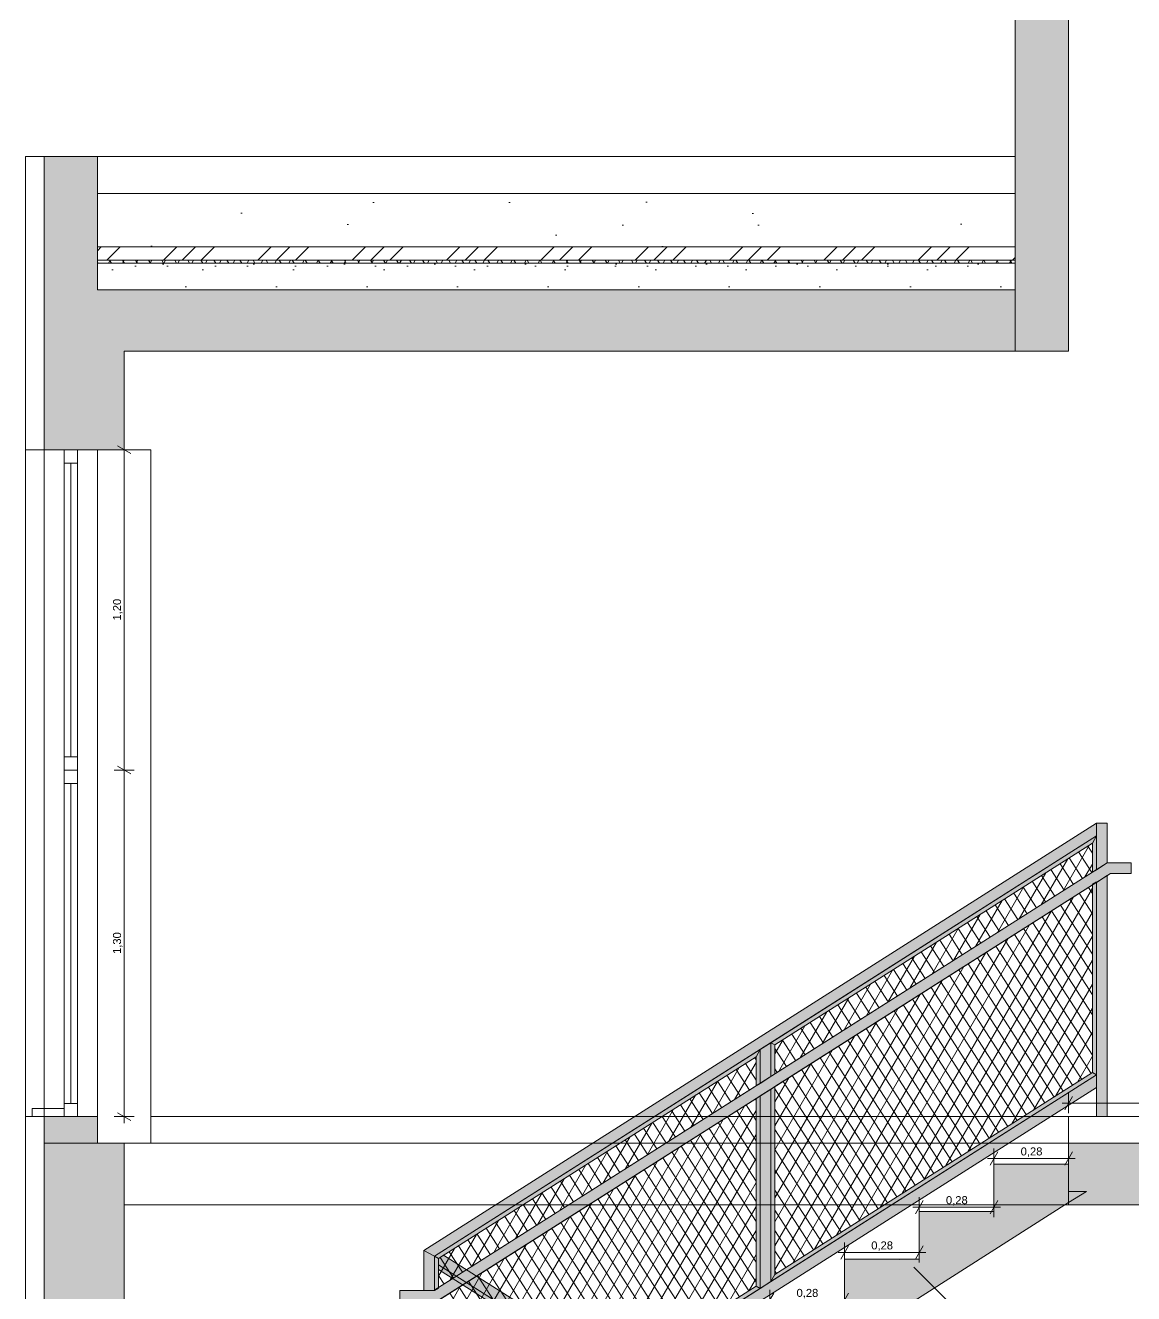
# Model space of a CAD drawing. Header units: metres. Extents: x 476297 to 476657, y 4620828 to 4621206.
# Drawn here: x 476590.615 to 476594.769, y 4621121.239 to 4621125.994 of the extents above; entities that cross this region are included whole.
import ezdxf

# ---------------------------------------------------------------- set-up
doc = ezdxf.new("R2010")
doc.units = ezdxf.units.M
doc.header["$MEASUREMENT"] = 0
for name, color, linetype in [('0_0 Architecture', 7, 'Continuous'), ('2D Drafting - General_Pen_No__250', 7, 'Continuous'), ('2D Drafting - General_Pen_No__250_Pen_No__7', 7, 'Continuous'), ('A-Area-G_Pen_No__7', 7, 'Continuous'), ('gegmebi_Pen_No__7', 7, 'Continuous'), ('gegmebi_Pen_No__7_Pen_No__7', 7, 'Continuous'), ('kar-panjara_Pen_No__7', 7, 'Continuous'), ('New2D Drafting - General', 7, 'Continuous'), ('New2D Drafting - General_Pen_No__250', 7, 'Continuous'), ('New2D Drafting - General_Pen_No__250_Pen_No__7', 7, 'Continuous'), ('New_________ _________ ___2', 7, 'Continuous'), ('NewDoors_Pen_No__7_Pen_No__7', 7, 'Continuous'), ('Newreg_nak', 7, 'Continuous'), ('zoma', 7, 'Continuous')]:
    doc.layers.add(name, color=color, linetype=linetype)
doc.styles.add('GENERATED_STYLE_2', font='arial.ttf')
doc.dimstyles.new('GENERATED_STYLE__3', dxfattribs={"dimtxt": 0.3, "dimasz": 0.152, "dimexe": 0.18, "dimexo": 0.003, "dimgap": 0.09, "dimtad": 1, "dimtih": 1, "dimtoh": 1, "dimzin": 0, "dimdsep": 46, "dimtxsty": 'GENERATED_STYLE_2', "dimblk": 'ARROWHEAD_2', "dimblk1": 'ARROWHEAD_2', "dimblk2": 'ARROWHEAD_2', "dimcen": 0.09, "dimclrd": 1, "dimclre": 1, "dimclrt": 1, "dimadec": 0, "dimazin": 0, "dimtfac": 1, "dimtdec": 4, "dimtmove": 0, "dimatfit": 3, "dimfxl": 1, "dimtolj": 1, "dimtzin": 0, "dimarcsym": 0})
doc.dimstyles.new('GENERATED_STYLE__5', dxfattribs={"dimtxt": 0.03, "dimasz": 0.038, "dimexe": 0.18, "dimexo": 0.003, "dimgap": 0.09, "dimtad": 1, "dimzin": 0, "dimdsep": 46, "dimtxsty": 'GENERATED_STYLE_2', "dimblk": 'ARROWHEAD_2', "dimblk1": 'ARROWHEAD_2', "dimblk2": 'ARROWHEAD_2', "dimcen": 0.09, "dimclrd": 142, "dimclre": 142, "dimclrt": 142, "dimadec": 0, "dimazin": 0, "dimtfac": 1, "dimtdec": 4, "dimtmove": 0, "dimatfit": 3, "dimfxl": 1, "dimtolj": 1, "dimtzin": 0, "dimarcsym": 0})
doc.dimstyles.new('GENERATED_STYLE__6', dxfattribs={"dimtxt": 0.03, "dimasz": 0.038, "dimexe": 0.18, "dimexo": 0.003, "dimgap": 0.09, "dimtad": 1, "dimtih": 1, "dimtoh": 1, "dimzin": 0, "dimdsep": 46, "dimtxsty": 'GENERATED_STYLE_2', "dimblk": 'ARROWHEAD_2', "dimblk1": 'ARROWHEAD_2', "dimblk2": 'ARROWHEAD_2', "dimcen": 0.09, "dimclrd": 142, "dimclre": 142, "dimclrt": 142, "dimadec": 0, "dimazin": 0, "dimtfac": 1, "dimtdec": 4, "dimtmove": 0, "dimatfit": 3, "dimfxl": 1, "dimtolj": 1, "dimtzin": 0, "dimarcsym": 0})
pattern_1 = [(60, (476844.52715, 4621385.791044), (-0.038971143, 0.0225), []), (122.833095, (476844.52715, 4621385.791044), (0.0368060797, 0.01875), [])]

# ---------------------------------------------------------------- blocks, each defined once
blk = doc.blocks.new('*D81', base_point=(476844.5271, 4621385.791))
at = {"layer": 'zoma', "color": 142, "linetype": 'Continuous', "lineweight": 0, "transparency": 16777216}
for p, q in [((476593.3809, 4621121.2153), (476593.4054, 4621121.2153)), ((476593.4198, 4621121.2403), (476593.3909, 4621121.1903)), ((476593.4054, 4621121.1778), (476593.4054, 4621121.2528)), ((476593.4054, 4621121.2153), (476593.6854, 4621121.2153)), ((476593.6709, 4621121.1903), (476593.6998, 4621121.2403)), ((476593.6854, 4621121.1778), (476593.6854, 4621121.2528)), ((476593.6854, 4621121.2153), (476593.7098, 4621121.2153))]:
    blk.add_line(p, q, dxfattribs=at)
at = {"layer": 'zoma', "color": 142, "lineweight": 0, "transparency": 16777216, "insert": (476593.5055, 4621121.2213), "char_height": 0.03, "attachment_point": 7, "style": 'GENERATED_STYLE_2'}
blk.add_mtext('\\A1;{\\pql;\\fArial CYR|b0|i0|c204|p34;0,28}', dxfattribs=at)
blk = doc.blocks.new('ARROWHEAD_2')
at = {"color": 0, "linetype": 'Continuous', "lineweight": 0}
for p, q in [((-0.378, -0.655), (0.378, 0.655)), ((0, 0), (-1, 0))]:
    blk.add_line(p, q, dxfattribs=at)
blk = doc.blocks.new('*D82', base_point=(476844.5271, 4621385.791))
at = {"layer": 'zoma', "color": 142, "linetype": 'Continuous', "lineweight": 0, "transparency": 16777216}
for p, q in [((476593.6998, 4621121.4183), (476593.6709, 4621121.3683)), ((476593.6854, 4621121.3558), (476593.6854, 4621121.4308)), ((476593.9509, 4621121.3683), (476593.9798, 4621121.4183)), ((476593.9654, 4621121.3558), (476593.9654, 4621121.4308)), ((476593.6609, 4621121.3933), (476593.6854, 4621121.3933)), ((476593.6854, 4621121.3933), (476593.9654, 4621121.3933)), ((476593.9654, 4621121.3933), (476593.9898, 4621121.3933))]:
    blk.add_line(p, q, dxfattribs=at)
at = {"layer": 'zoma', "color": 142, "lineweight": 0, "transparency": 16777216, "insert": (476593.7855, 4621121.3993), "char_height": 0.03, "attachment_point": 7, "style": 'GENERATED_STYLE_2'}
blk.add_mtext('\\A1;{\\pql;\\fArial CYR|b0|i0|c204|p34;0,28}', dxfattribs=at)
blk = doc.blocks.new('*D83', base_point=(476844.5271, 4621385.791))
at = {"layer": 'zoma', "color": 142, "linetype": 'Continuous', "lineweight": 0, "transparency": 16777216}
for p, q in [((476593.9798, 4621121.588), (476593.9509, 4621121.538)), ((476593.9654, 4621121.5255), (476593.9654, 4621121.6005)), ((476594.2309, 4621121.538), (476594.2598, 4621121.588)), ((476594.2454, 4621121.5255), (476594.2454, 4621121.6005)), ((476593.9409, 4621121.563), (476593.9654, 4621121.563)), ((476593.9654, 4621121.563), (476594.2454, 4621121.563)), ((476594.2454, 4621121.563), (476594.2698, 4621121.563))]:
    blk.add_line(p, q, dxfattribs=at)
at = {"layer": 'zoma', "color": 142, "lineweight": 0, "transparency": 16777216, "insert": (476594.0655, 4621121.569), "char_height": 0.03, "attachment_point": 7, "style": 'GENERATED_STYLE_2'}
blk.add_mtext('\\A1;{\\pql;\\fArial CYR|b0|i0|c204|p34;0,28}', dxfattribs=at)
blk = doc.blocks.new('*D84', base_point=(476844.5271, 4621385.791))
at = {"layer": 'zoma', "color": 142, "linetype": 'Continuous', "lineweight": 0, "transparency": 16777216}
for p, q in [((476594.2454, 4621121.7082), (476594.2454, 4621121.7832)), ((476594.5254, 4621121.7082), (476594.5254, 4621121.7832)), ((476594.2209, 4621121.7457), (476594.2454, 4621121.7457)), ((476594.2598, 4621121.7707), (476594.2309, 4621121.7207)), ((476594.2454, 4621121.7457), (476594.5254, 4621121.7457)), ((476594.5109, 4621121.7207), (476594.5398, 4621121.7707)), ((476594.5254, 4621121.7457), (476594.5498, 4621121.7457))]:
    blk.add_line(p, q, dxfattribs=at)
at = {"layer": 'zoma', "color": 142, "lineweight": 0, "transparency": 16777216, "insert": (476594.3455, 4621121.7517), "char_height": 0.03, "attachment_point": 7, "style": 'GENERATED_STYLE_2'}
blk.add_mtext('\\A1;{\\pql;\\fArial CYR|b0|i0|c204|p34;0,28}', dxfattribs=at)
blk = doc.blocks.new('*D88', base_point=(476844.5271, 4621385.791))
at = {"layer": 'zoma', "color": 142, "linetype": 'Continuous', "lineweight": 0, "transparency": 16777216}
for p, q in [((476594.5396, 4621121.9776), (476594.5107, 4621121.9276)), ((476594.5251, 4621121.9151), (476594.5251, 4621121.9901)), ((476595.9109, 4621121.9276), (476595.9398, 4621121.9776)), ((476595.9253, 4621121.9151), (476595.9253, 4621121.9901)), ((476594.5007, 4621121.9526), (476594.5251, 4621121.9526)), ((476594.5251, 4621121.9526), (476595.9253, 4621121.9526)), ((476595.9253, 4621121.9526), (476595.9498, 4621121.9526))]:
    blk.add_line(p, q, dxfattribs=at)
at = {"layer": 'zoma', "color": 142, "lineweight": 0, "transparency": 16777216, "insert": (476595.1853, 4621121.9586), "char_height": 0.03, "attachment_point": 7, "style": 'GENERATED_STYLE_2'}
blk.add_mtext('\\A1;{\\pql;\\fArial CYR|b0|i0|c204|p34;1,40}', dxfattribs=at)
blk = doc.blocks.new('*D100', base_point=(476844.5271, 4621385.791))
at = {"layer": 'zoma', "color": 1, "linetype": 'Continuous', "lineweight": 0, "transparency": 16777216}
for p, q in [((476584.9937, 4621120.9937), (476584.9937, 4621120.6937)), ((476590.6856, 4621120.9937), (476590.6856, 4621120.6937)), ((476585.0514, 4621120.9437), (476584.936, 4621120.7437)), ((476590.6279, 4621120.7437), (476590.7433, 4621120.9437)), ((476584.9937, 4621120.8437), (476584.8959, 4621120.8437)), ((476590.6856, 4621120.8437), (476584.9937, 4621120.8437)), ((476590.7834, 4621120.8437), (476590.6856, 4621120.8437))]:
    blk.add_line(p, q, dxfattribs=at)
at = {"layer": 'zoma', "color": 1, "lineweight": 0, "transparency": 16777216, "insert": (476587.3267, 4621120.9037), "char_height": 0.3, "attachment_point": 7, "style": 'GENERATED_STYLE_2'}
blk.add_mtext('\\A1;{\\pql;\\fArial CYR|b0|i0|c204|p34;54.31}', dxfattribs=at)
blk = doc.blocks.new('*D543', base_point=(476844.5271, 4621385.791))
at = {"layer": 'zoma', "color": 142, "linetype": 'Continuous', "lineweight": 0, "transparency": 16777216}
for p, q in [((476590.9603, 4621123.2167), (476591.0103, 4621123.1878)), ((476591.0228, 4621123.2022), (476590.9478, 4621123.2022)), ((476590.9853, 4621121.9027), (476590.9853, 4621123.2022)), ((476591.0228, 4621121.9027), (476590.9478, 4621121.9027)), ((476590.9603, 4621121.9171), (476591.0103, 4621121.8883)), ((476590.9853, 4621121.8783), (476590.9853, 4621121.9027))]:
    blk.add_line(p, q, dxfattribs=at)
at = {"layer": 'zoma', "color": 142, "lineweight": 0, "transparency": 16777216, "insert": (476590.9793, 4621122.5126), "char_height": 0.03, "attachment_point": 7, "rotation": 90, "style": 'GENERATED_STYLE_2'}
blk.add_mtext('\\A1;{\\pql;\\fArial CYR|b0|i0|c204|p34;1,30}', dxfattribs=at)
blk = doc.blocks.new('*D544', base_point=(476844.5271, 4621385.791))
at = {"layer": 'zoma', "color": 142, "linetype": 'Continuous', "lineweight": 0, "transparency": 16777216}
for p, q in [((476591.0228, 4621124.4027), (476590.9478, 4621124.4027)), ((476591.0103, 4621124.3883), (476590.9603, 4621124.4171)), ((476590.9853, 4621124.4027), (476590.9853, 4621124.4272)), ((476590.9853, 4621123.2022), (476590.9853, 4621124.4027)), ((476590.9603, 4621123.2167), (476591.0103, 4621123.1878)), ((476591.0228, 4621123.2022), (476590.9478, 4621123.2022))]:
    blk.add_line(p, q, dxfattribs=at)
at = {"layer": 'zoma', "color": 142, "lineweight": 0, "transparency": 16777216, "insert": (476590.9793, 4621123.7626), "char_height": 0.03, "attachment_point": 7, "rotation": 90, "style": 'GENERATED_STYLE_2'}
blk.add_mtext('\\A1;{\\pql;\\fArial CYR|b0|i0|c204|p34;1,20}', dxfattribs=at)

msp = doc.modelspace()

# ---------------------------------------------------------------- hatches: boundary and pattern name
at = {"layer": '0_0 Architecture', "linetype": 'Continuous', "lineweight": 0}
h = msp.add_hatch(dxfattribs=at)
h.set_pattern_fill('CUT_STONE', style=0, pattern_type=2)
h.set_pattern_definition([(45, (476844.52715, 4621386.59104), (-0.25455844, 0.25455844), [0, -0.24, 0, -0.36]), (110, (476845.32715, 4621386.59104), (0.33828934, 0.12312725), [0, -0.176, 0, -0.304])])
h.paths.add_polyline_path([(476594.3251, 4621125.3631), (476590.8849, 4621125.3631), (476590.8849, 4621125.1633), (476594.3251, 4621125.1633)])
h = msp.add_hatch(dxfattribs=at)
h.set_pattern_fill('ALUMINUM', style=0, pattern_type=2)
h.set_pattern_definition([(45, (476844.52715, 4621385.79104), (-0.1767767, 0.1767767), []), (45, (476844.4918, 4621385.8264), (-0.1767767, 0.1767767), []), (45, (476844.45644, 4621385.86175), (-0.1767767, 0.1767767), [])])
h.paths.add_polyline_path([(476594.3251, 4621125.1633), (476590.8849, 4621125.1633), (476590.8849, 4621125.1133), (476594.3251, 4621125.1133)])
h = msp.add_hatch(dxfattribs=at)
h.set_pattern_fill('STRUCTURAL_CONCRETE', style=0, pattern_type=2)
h.set_pattern_definition([(0, (476844.52715, 4621385.79104), (0, 0.6235383), [0.06, -0.3]), (0, (476844.70715, 4621386.1028), (0, 0.6235383), [0.06, -0.3]), (60, (476844.52715, 4621385.79104), (-0.54, 0.3117692), [0.06, -0.3]), (60, (476844.88715, 4621385.79104), (-0.54, 0.3117692), [0.06, -0.3]), (120, (476844.58715, 4621385.79104), (0.54, 0.3117692), [0.06, -0.3]), (120, (476844.94715, 4621385.79104), (0.54, 0.3117692), [0.06, -0.3]), (0, (476844.52715, 4621385.85104), (0, 0.120000005), [0, -0.120000005, 0, -0.180000007]), (45, (476844.58715, 4621385.85104), (-0.084852817, 0.084852817), [0, -0.090000004, 0, -0.150000006])])
h.paths.add_polyline_path([(476594.3251, 4621125.1023), (476590.8849, 4621125.1023), (476590.8849, 4621125.0027), (476594.3251, 4621125.0027)])
at = {"layer": '2D Drafting - General_Pen_No__250', "linetype": 'Continuous', "lineweight": 0}
for points in [[(476590.6852, 4621125.5023), (476590.6852, 4621124.4028), (476590.9853, 4621124.4028), (476590.9853, 4621124.7727), (476594.3248, 4621124.7727), (476594.3248, 4621125.0027), (476590.8849, 4621125.0027), (476590.8849, 4621125.5023)], [(476594.5252, 4621121.8027), (476599.4353, 4621121.8027), (476599.4353, 4621121.5726), (476594.5252, 4621121.5726)]]:
    msp.add_hatch(color=7, dxfattribs=at).paths.add_polyline_path(points)
at = {"layer": '2D Drafting - General_Pen_No__250_Pen_No__7', "linetype": 'Continuous', "lineweight": 0}
msp.add_hatch(color=7, dxfattribs=at).paths.add_polyline_path([(476590.8852, 4621121.9027), (476590.8852, 4621121.8032), (476590.9853, 4621121.8032), (476590.9853, 4621121.2032), (476590.8852, 4621121.2032), (476590.8852, 4621121.2028), (476590.6852, 4621121.2028), (476590.6852, 4621121.2032), (476590.6852, 4621121.6368), (476590.6852, 4621121.9027)])
at = {"layer": 'New2D Drafting - General', "linetype": 'Continuous', "lineweight": 0}
for points in [[(476594.6294, 4621123.0026), (476592.1083, 4621121.4006), (476592.1487, 4621121.379), (476594.6294, 4621122.9552)], [(476594.6699, 4621122.8542), (476594.6699, 4621123.0026), (476594.6294, 4621123.0026), (476594.6294, 4621122.853), (476594.6294, 4621122.8285)], [(476594.6294, 4621122.9552), (476593.4092, 4621122.18), (476593.4243, 4621122.1718), (476594.6144, 4621122.9281)], [(476594.6144, 4621122.9281), (476594.6144, 4621122.8189), (476594.6294, 4621122.8285), (476594.6294, 4621122.9552)], [(476592.0183, 4621121.2506), (476592.0183, 4621121.2102), (476592.1572, 4621121.2102), (476594.6817, 4621122.8143), (476594.7599, 4621122.8143), (476594.7599, 4621122.8542), (476594.6699, 4621122.8542), (476592.1463, 4621121.2506)], [(476594.6294, 4621122.7825), (476594.6144, 4621122.7739), (476594.6144, 4621122.0676), (476594.6294, 4621122.0594)], [(476594.6294, 4621121.9026), (476594.6699, 4621121.9027), (476594.6699, 4621122.8069), (476594.6294, 4621122.7811), (476594.6294, 4621122.1073), (476594.6294, 4621122.0146)], [(476593.4093, 4621122.0532), (476593.4093, 4621122.1799), (476593.3688, 4621122.1542), (476593.3688, 4621122.0275)], [(476593.4243, 4621122.1718), (476593.4093, 4621122.1799), (476593.4093, 4621122.0532), (476593.4243, 4621122.0627)], [(476593.3688, 4621122.1543), (476592.1487, 4621121.379), (476592.1637, 4621121.3707), (476593.3538, 4621122.127)], [(476593.3688, 4621122.1542), (476593.3538, 4621122.127), (476593.3538, 4621122.0179), (476593.3688, 4621122.0275)], [(476593.4243, 4621121.3114), (476594.6144, 4621122.0676), (476594.6294, 4621122.0594), (476593.4093, 4621121.2841)], [(476594.6294, 4621122.0594), (476592.1487, 4621120.4831), (476592.1487, 4621120.4357), (476594.6294, 4621122.012)], [(476593.4243, 4621122.0153), (476593.4093, 4621122.0058), (476593.4093, 4621121.2841), (476593.4243, 4621121.3114)], [(476593.3688, 4621121.9801), (476593.3538, 4621121.9705), (476593.3538, 4621121.2666), (476593.3688, 4621121.2584)], [(476593.4093, 4621122.0058), (476593.3688, 4621121.9801), (476593.3688, 4621121.2584), (476593.4093, 4621121.2841)], [(476592.1083, 4621121.4006), (476592.1083, 4621121.2506), (476592.1481, 4621121.2506), (476592.1487, 4621121.251), (476592.1487, 4621121.379)], [(476592.1637, 4621121.3707), (476592.1487, 4621121.379), (476592.1487, 4621121.251), (476592.1637, 4621121.2595)], [(476592.1637, 4621121.3477), (476594.6123, 4621119.7918), (476594.6294, 4621119.8026), (476594.6699, 4621119.8026), (476592.1829, 4621121.3829), (476592.1637, 4621121.3707)], [(476593.3689, 4621120.582), (476593.3538, 4621120.5738), (476592.1637, 4621121.3301), (476592.1637, 4621121.3477)], [(476593.3538, 4621121.2666), (476592.1637, 4621120.5104), (476592.1487, 4621120.4831), (476593.3688, 4621121.2584)]]:
    msp.add_hatch(color=1, dxfattribs=at).paths.add_polyline_path(points)
h = msp.add_hatch(dxfattribs=at)
h.set_pattern_fill('BATT_INSULATION', color=1, style=0, pattern_type=2)
h.set_pattern_definition(pattern_1)
h.paths.add_polyline_path([(476594.6144, 4621122.8189), (476594.6144, 4621122.9281), (476593.4243, 4621122.1718), (476593.4243, 4621122.0627)])
h = msp.add_hatch(dxfattribs=at)
h.set_pattern_fill('BATT_INSULATION', color=1, style=0, pattern_type=2)
h.set_pattern_definition(pattern_1)
h.paths.add_polyline_path([(476593.4243, 4621121.3114), (476594.6144, 4621122.0676), (476594.6144, 4621122.7715), (476593.4243, 4621122.0153)])
h = msp.add_hatch(dxfattribs=at)
h.set_pattern_fill('BATT_INSULATION', color=1, style=0, pattern_type=2)
h.set_pattern_definition(pattern_1)
h.paths.add_polyline_path([(476593.3538, 4621122.0179), (476593.3538, 4621122.127), (476592.1637, 4621121.3707), (476592.1637, 4621121.2617)])
h = msp.add_hatch(dxfattribs=at)
h.set_pattern_fill('BATT_INSULATION', color=1, style=0, pattern_type=2)
h.set_pattern_definition(pattern_1)
h.paths.add_polyline_path([(476593.3538, 4621121.2666), (476593.3538, 4621121.9705), (476592.1637, 4621121.2143), (476592.1637, 4621120.5104)])
at = {"layer": 'New2D Drafting - General_Pen_No__250', "linetype": 'Continuous', "lineweight": 0}
for points in [[(476594.5251, 4621124.7727), (476594.3251, 4621124.7727), (476594.3251, 4621126.6642), (476594.5251, 4621126.6642)], [(476592.5651, 4621120.4786), (476592.2852, 4621120.4786), (476592.2854, 4621120.157), (476593.6852, 4621121.0465), (476593.9308, 4621121.2026), (476594.5252, 4621121.5803), (476594.5917, 4621121.6226), (476594.5252, 4621121.6226), (476594.5251, 4621121.6226), (476594.5251, 4621121.7246), (476594.2451, 4621121.7246), (476594.2451, 4621121.5466), (476593.9651, 4621121.5466), (476593.9651, 4621121.3686), (476593.9023, 4621121.3686, -0.081994), (476593.8779, 4621121.3686), (476593.6852, 4621121.3686), (476593.6852, 4621121.2026), (476593.6851, 4621121.2026), (476593.6851, 4621121.1906), (476593.4051, 4621121.1906), (476593.4051, 4621121.0126), (476593.1251, 4621121.0126), (476593.1251, 4621120.8346), (476592.8451, 4621120.8346), (476592.8451, 4621120.6566), (476592.5651, 4621120.6566)]]:
    msp.add_hatch(color=7, dxfattribs=at).paths.add_polyline_path(points)
at = {"layer": 'New2D Drafting - General_Pen_No__250_Pen_No__7', "linetype": 'Continuous', "lineweight": 0}
h = msp.add_hatch(dxfattribs=at)
h.set_pattern_fill('BATT_INSULATION', style=0, pattern_type=2)
h.set_pattern_definition(pattern_1)
h.paths.add_polyline_path([(476590.8849, 4621125.1023), (476594.3251, 4621125.1023), (476594.3251, 4621125.1133), (476590.8849, 4621125.1133)])

# ---------------------------------------------------------------- linework, layer by layer
at = {"layer": '0_0 Architecture', "color": 7, "linetype": 'Continuous', "lineweight": 0, "flags": 128}
for points in [[(476594.3251, 4621125.3631), (476590.8849, 4621125.3631), (476590.8849, 4621125.1633), (476594.3251, 4621125.1633)], [(476594.3251, 4621125.1633), (476590.8849, 4621125.1633), (476590.8849, 4621125.1133), (476594.3251, 4621125.1133)], [(476594.3251, 4621125.1023), (476590.8849, 4621125.1023), (476590.8849, 4621125.0027), (476594.3251, 4621125.0027)]]:
    msp.add_lwpolyline(points, close=True, dxfattribs=at)
at = {"layer": '2D Drafting - General_Pen_No__250', "color": 7, "linetype": 'Continuous', "lineweight": 0, "flags": 128}
for points in [[(476590.6852, 4621125.5023), (476590.6852, 4621124.4028), (476590.9853, 4621124.4028), (476590.9853, 4621124.7727), (476594.3248, 4621124.7727), (476594.3248, 4621125.0027), (476590.8849, 4621125.0027), (476590.8849, 4621125.5023)], [(476594.5252, 4621121.8027), (476599.4353, 4621121.8027), (476599.4353, 4621121.5726), (476594.5252, 4621121.5726)]]:
    msp.add_lwpolyline(points, close=True, dxfattribs=at)
at = {"layer": '2D Drafting - General_Pen_No__250_Pen_No__7', "color": 7, "linetype": 'Continuous', "lineweight": 0, "flags": 128}
msp.add_lwpolyline([(476590.8852, 4621121.9027), (476590.8852, 4621121.8032), (476590.9853, 4621121.8032), (476590.9853, 4621121.2032), (476590.8852, 4621121.2032), (476590.8852, 4621121.2028), (476590.6852, 4621121.2028), (476590.6852, 4621121.2032), (476590.6852, 4621121.6368), (476590.6852, 4621121.9027)], close=True, dxfattribs=at)
at = {"layer": 'A-Area-G_Pen_No__7', "color": 7, "linetype": 'Continuous', "lineweight": 0, "flags": 128}
msp.add_lwpolyline([(476590.7602, 4621121.9027), (476590.6402, 4621121.9027), (476590.6402, 4621121.9327), (476590.7602, 4621121.9327)], close=True, dxfattribs=at)
at = {"layer": 'gegmebi_Pen_No__7', "color": 7, "linetype": 'Continuous', "lineweight": 0}
for p, q in [((476594.3251, 4621125.5023), (476590.8849, 4621125.5023)), ((476590.7852, 4621124.3527), (476590.7852, 4621123.2521)), ((476590.7852, 4621123.1522), (476590.7852, 4621121.9545))]:
    msp.add_line(p, q, dxfattribs=at)
at = {"layer": 'gegmebi_Pen_No__7', "color": 7, "linetype": 'Continuous', "lineweight": 0, "flags": 128}
for points in [[(476590.7602, 4621124.4028), (476590.8102, 4621124.4028), (476590.8102, 4621123.2521), (476590.7602, 4621123.2521)], [(476590.7602, 4621124.3528), (476590.8102, 4621124.3528), (476590.8102, 4621124.4028), (476590.7602, 4621124.4028)], [(476590.7602, 4621123.2022), (476590.8102, 4621123.2022), (476590.8102, 4621123.2521), (476590.7602, 4621123.2521)], [(476590.7602, 4621123.2022), (476590.8102, 4621123.2022), (476590.8102, 4621121.9027), (476590.7602, 4621121.9027)], [(476590.7602, 4621123.1522), (476590.8102, 4621123.1522), (476590.8102, 4621123.2022), (476590.7602, 4621123.2022)], [(476590.7602, 4621121.9027), (476590.8102, 4621121.9027), (476590.8102, 4621121.9525), (476590.7602, 4621121.9525)], [(476594.5252, 4621121.8027), (476597.5853, 4621121.8027), (476597.5853, 4621121.9027), (476594.5252, 4621121.9027)]]:
    msp.add_lwpolyline(points, close=True, dxfattribs=at)
at = {"layer": 'gegmebi_Pen_No__7', "color": 252, "linetype": 'Continuous', "lineweight": 0, "flags": 128}
for points in [[(476591.0855, 4621121.8027), (476594.5252, 4621121.8027), (476594.5252, 4621121.9027), (476591.0855, 4621121.9027)], [(476590.9853, 4621121.5726), (476594.5252, 4621121.5726), (476594.5252, 4621121.8032), (476590.9853, 4621121.8032)]]:
    msp.add_lwpolyline(points, close=True, dxfattribs=at)
at = {"layer": 'gegmebi_Pen_No__7_Pen_No__7', "color": 5, "linetype": 'Continuous', "lineweight": 0, "flags": 128}
msp.add_lwpolyline([(476593.9451, 4621121.3388), (476594.7779, 4621120.5059), (476593.6854, 4621119.4134)], dxfattribs=at)
at = {"layer": 'kar-panjara_Pen_No__7', "color": 7, "linetype": 'Continuous', "lineweight": 0, "flags": 128}
for points in [[(476590.8852, 4621124.4028), (476590.6852, 4621124.4028), (476590.6852, 4621121.9027), (476590.8852, 4621121.9027)], [(476590.8852, 4621124.4028), (476590.6852, 4621124.4028), (476590.6852, 4621121.9027), (476590.8852, 4621121.9027)], [(476591.0855, 4621124.4027), (476591.0855, 4621121.8027), (476590.6852, 4621121.8027), (476590.6852, 4621124.4027)]]:
    msp.add_lwpolyline(points, close=True, dxfattribs=at)
at = {"layer": 'New2D Drafting - General', "color": 7, "linetype": 'Continuous', "lineweight": 0, "flags": 128}
for points in [[(476594.6294, 4621123.0026), (476592.1083, 4621121.4006), (476592.1487, 4621121.379), (476594.6294, 4621122.9552)], [(476594.6699, 4621122.8542), (476594.6699, 4621123.0026), (476594.6294, 4621123.0026), (476594.6294, 4621122.853), (476594.6294, 4621122.8285)], [(476594.6294, 4621122.9552), (476593.4092, 4621122.18), (476593.4243, 4621122.1718), (476594.6144, 4621122.9281)], [(476594.6144, 4621122.8189), (476594.6144, 4621122.9281), (476593.4243, 4621122.1718), (476593.4243, 4621122.0627)], [(476594.6144, 4621122.9281), (476594.6144, 4621122.8189), (476594.6294, 4621122.8285), (476594.6294, 4621122.9552)], [(476592.0183, 4621121.2506), (476592.0183, 4621121.2102), (476592.1572, 4621121.2102), (476594.6817, 4621122.8143), (476594.7599, 4621122.8143), (476594.7599, 4621122.8542), (476594.6699, 4621122.8542), (476592.1463, 4621121.2506)], [(476594.6294, 4621122.7825), (476594.6144, 4621122.7739), (476594.6144, 4621122.0676), (476594.6294, 4621122.0594)], [(476594.6294, 4621121.9026), (476594.6699, 4621121.9027), (476594.6699, 4621122.8069), (476594.6294, 4621122.7811), (476594.6294, 4621122.1073), (476594.6294, 4621122.0146)], [(476593.4243, 4621121.3114), (476594.6144, 4621122.0676), (476594.6144, 4621122.7715), (476593.4243, 4621122.0153)], [(476593.4093, 4621122.0532), (476593.4093, 4621122.1799), (476593.3688, 4621122.1542), (476593.3688, 4621122.0275)], [(476593.4243, 4621122.1718), (476593.4093, 4621122.1799), (476593.4093, 4621122.0532), (476593.4243, 4621122.0627)], [(476593.3688, 4621122.1543), (476592.1487, 4621121.379), (476592.1637, 4621121.3707), (476593.3538, 4621122.127)], [(476593.3538, 4621122.0179), (476593.3538, 4621122.127), (476592.1637, 4621121.3707), (476592.1637, 4621121.2617)], [(476593.3688, 4621122.1542), (476593.3538, 4621122.127), (476593.3538, 4621122.0179), (476593.3688, 4621122.0275)], [(476593.4243, 4621121.3114), (476594.6144, 4621122.0676), (476594.6294, 4621122.0594), (476593.4093, 4621121.2841)], [(476594.6294, 4621122.0594), (476592.1487, 4621120.4831), (476592.1487, 4621120.4357), (476594.6294, 4621122.012)], [(476593.4243, 4621122.0153), (476593.4093, 4621122.0058), (476593.4093, 4621121.2841), (476593.4243, 4621121.3114)], [(476593.3538, 4621121.2666), (476593.3538, 4621121.9705), (476592.1637, 4621121.2143), (476592.1637, 4621120.5104)], [(476593.3688, 4621121.9801), (476593.3538, 4621121.9705), (476593.3538, 4621121.2666), (476593.3688, 4621121.2584)], [(476593.4093, 4621122.0058), (476593.3688, 4621121.9801), (476593.3688, 4621121.2584), (476593.4093, 4621121.2841)], [(476592.1083, 4621121.4006), (476592.1083, 4621121.2506), (476592.1481, 4621121.2506), (476592.1487, 4621121.251), (476592.1487, 4621121.379)], [(476592.1637, 4621121.3707), (476592.1487, 4621121.379), (476592.1487, 4621121.251), (476592.1637, 4621121.2595)], [(476592.1637, 4621121.3477), (476594.6123, 4621119.7918), (476594.6294, 4621119.8026), (476594.6699, 4621119.8026), (476592.1829, 4621121.3829), (476592.1637, 4621121.3707)], [(476593.3689, 4621120.582), (476593.3538, 4621120.5738), (476592.1637, 4621121.3301), (476592.1637, 4621121.3477)], [(476593.3538, 4621121.2666), (476592.1637, 4621120.5104), (476592.1487, 4621120.4831), (476593.3688, 4621121.2584)]]:
    msp.add_lwpolyline(points, close=True, dxfattribs=at)
at = {"layer": 'New2D Drafting - General_Pen_No__250', "color": 7, "linetype": 'Continuous', "lineweight": 0, "flags": 128}
msp.add_lwpolyline([(476594.5251, 4621124.7727), (476594.3251, 4621124.7727), (476594.3251, 4621126.6642), (476594.5251, 4621126.6642)], close=True, dxfattribs=at)
msp.add_lwpolyline([(476593.9308, 4621121.2026), (476594.5252, 4621121.5803), (476594.5917, 4621121.6226), (476594.5252, 4621121.6226), (476594.5251, 4621121.6226), (476594.5251, 4621121.7246), (476594.2451, 4621121.7246), (476594.2451, 4621121.5466), (476593.9651, 4621121.5466), (476593.9651, 4621121.3686), (476593.9023, 4621121.3686, -0.081994), (476593.8779, 4621121.3686), (476593.6852, 4621121.3686), (476593.6852, 4621121.2026)], format="xyb", dxfattribs=at)
at = {"layer": 'New2D Drafting - General_Pen_No__250_Pen_No__7', "color": 7, "linetype": 'Continuous', "lineweight": 0, "flags": 128}
msp.add_lwpolyline([(476590.8849, 4621125.1023), (476594.3251, 4621125.1023), (476594.3251, 4621125.1133), (476590.8849, 4621125.1133)], close=True, dxfattribs=at)
at = {"layer": 'New_________ _________ ___2', "color": 7, "linetype": 'Continuous', "lineweight": 0}
for p, q in [((476590.6852, 4621124.4028), (476590.6152, 4621124.4028)), ((476590.6852, 4621121.9027), (476590.6152, 4621121.9027))]:
    msp.add_line(p, q, dxfattribs=at)
at = {"layer": 'NewDoors_Pen_No__7_Pen_No__7', "color": 5, "linetype": 'Continuous', "lineweight": 0, "flags": 128}
msp.add_lwpolyline([(476592.2852, 4621120.3006), (476592.2852, 4621120.4786), (476592.5651, 4621120.4786), (476592.5651, 4621120.6566), (476592.8451, 4621120.6566), (476592.8451, 4621120.8346), (476593.1251, 4621120.8346), (476593.1251, 4621121.0126), (476593.4051, 4621121.0126), (476593.4051, 4621121.1906), (476593.6851, 4621121.1906), (476593.6852, 4621121.3686), (476593.9651, 4621121.3686), (476593.9651, 4621121.5466), (476594.2451, 4621121.5466), (476594.2451, 4621121.7246), (476594.5251, 4621121.7246), (476594.5251, 4621121.8826)], dxfattribs=at)
at = {"layer": 'Newreg_nak', "color": 7, "linetype": 'Continuous', "lineweight": 0, "flags": 128}
msp.add_lwpolyline([(476590.6854, 4621125.5023), (476590.6151, 4621125.5023), (476590.6153, 4621118.0026), (476590.6853, 4621118.0026)], dxfattribs=at)

# ---------------------------------------------------------------- dimensions: what is measured, and where the dimension line sits
at = {"layer": 'zoma', "color": 142, "linetype": 'Continuous', "lineweight": 0}
for base, p1, p2, picture, middle in [((476590.9853, 4621124.4027), (476590.8102, 4621123.2022), (476591.0855, 4621124.4027), '*D544', (476590.9643, 4621123.8015)), ((476590.9853, 4621123.2022), (476590.8852, 4621121.9027), (476590.8102, 4621123.2022), '*D543', (476590.9643, 4621122.5515))]:
    dim = msp.add_linear_dim(base=base, p1=p1, p2=p2, angle=90, dimstyle='GENERATED_STYLE__5', dxfattribs=at)
    dim.commit()
    dim.dimension.update_dxf_attribs({"geometry": picture, "text_midpoint": middle, "dimtype": 160, "text_rotation": 90})
for base, p1, p2, picture, middle in [((476595.9253, 4621121.9526), (476594.5251, 4621115.5026), (476595.9253, 4621121.9526), '*D88', (476595.2243, 4621121.9736)), ((476594.5254, 4621121.7457), (476594.2454, 4621121.7222), (476594.5254, 4621121.7222), '*D84', (476594.3844, 4621121.7667)), ((476594.2454, 4621121.563), (476593.9654, 4621121.539), (476594.2454, 4621121.539), '*D83', (476594.1044, 4621121.584)), ((476593.9654, 4621121.3933), (476593.6854, 4621121.3675), (476593.9654, 4621121.3675), '*D82', (476593.8244, 4621121.4143)), ((476593.6854, 4621121.2153), (476593.4054, 4621121.1939), (476593.6854, 4621121.1939), '*D81', (476593.5444, 4621121.2363))]:
    dim = msp.add_linear_dim(base=base, p1=p1, p2=p2, angle=0, dimstyle='GENERATED_STYLE__6', dxfattribs=at)
    dim.commit()
    dim.dimension.update_dxf_attribs({"geometry": picture, "text_midpoint": middle, "dimtype": 160})
at = {"layer": 'zoma', "color": 1, "linetype": 'Continuous', "lineweight": 0}
dim = msp.add_linear_dim(base=(476584.9937, 4621120.8437), p1=(476590.6856, 4621121.1205), p2=(476584.9937, 4621120.4037), angle=180, text='54.31', dimstyle='GENERATED_STYLE__3', dxfattribs=at)
dim.commit()
dim.dimension.update_dxf_attribs({"geometry": '*D100', "text_midpoint": (476587.8307, 4621121.0537), "dimtype": 160})

doc.saveas('drawing.dxf')
